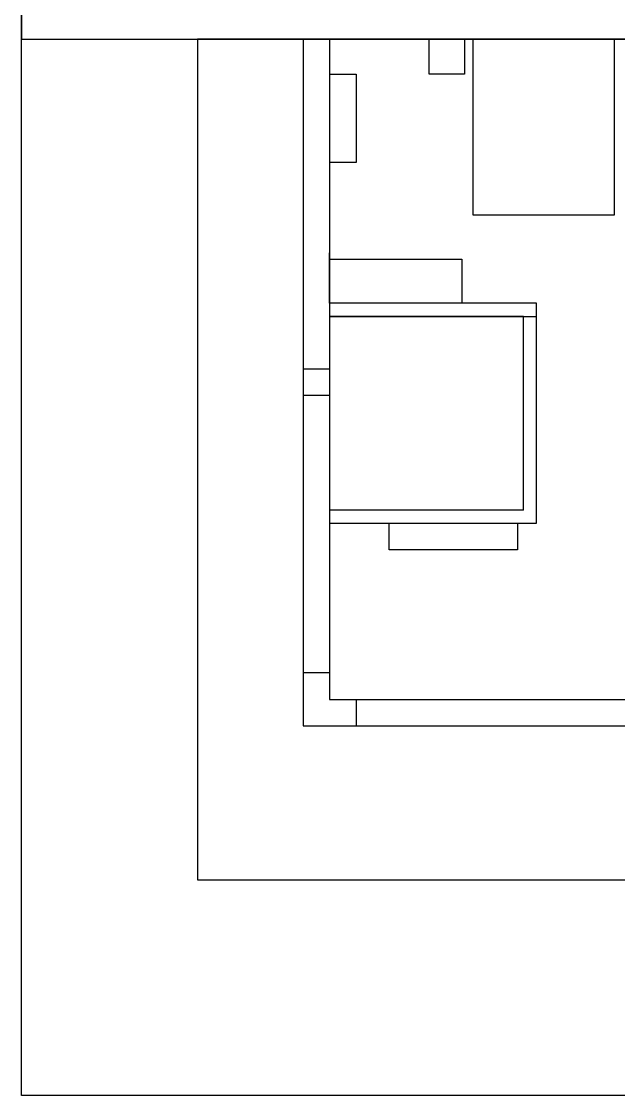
# Model space of a CAD drawing. Header units: millimetres. Extents: x 2004 to 9033, y -135 to 5682.
# Drawn here: x 2087 to 2765, y 3682 to 4902 of the extents above; entities that cross this region are included whole.
import ezdxf

# ---------------------------------------------------------------- set-up
doc = ezdxf.new("R2010")
doc.units = ezdxf.units.MM

msp = doc.modelspace()

# ---------------------------------------------------------------- linework, layer by layer
for p, q in [((2087.3, 3682.3), (2087.3, 5682.3)), ((2087.3, 5682.3), (2087.3, 4882.3)), ((2087.3, 4882.3), (2087.3, 4942.3)), ((2087.3, 4882.3), (4087.3, 4882.3)), ((2437.3, 4882.3), (2287.3, 4882.3)), ((2287.3, 4882.3), (2287.3, 3927.3)), ((2937.3, 4882.3), (2437.3, 4882.3)), ((2437.3, 4882.3), (2437.3, 4232.3)), ((2437.3, 4882.3), (2437.3, 4132.3)), ((3087.3, 4882.3), (2587.3, 4882.3)), ((2437.3, 4582.3), (2437.3, 4639.4)), ((2672.3, 4582.3), (2437.3, 4582.3)), ((2672.3, 4567.3), (2672.3, 4582.3)), ((2437.3, 4507.3), (2407.3, 4507.3)), ((2437.3, 4477.3), (2407.3, 4477.3)), ((2657.3, 4347.3), (2437.3, 4347.3)), ((2437.3, 4232.3), (2437.3, 4132.3)), ((2437.3, 4162.3), (2407.3, 4162.3)), ((2437.3, 4132.3), (3087.3, 4132.3)), ((2467.3, 4132.3), (2467.3, 4102.3)), ((2287.3, 3927.3), (3887.3, 3927.3)), ((4087.3, 3682.3), (2087.3, 3682.3))]:
    msp.add_line(p, q)
for points in [[(2407.3, 4882.3), (2407.3, 4102.3), (3767.3, 4102.3), (3767.3, 4882.3)], [(2550.3, 4882.3), (2590.3, 4882.3), (2590.3, 4842.3), (2550.3, 4842.3), (2550.3, 4882.3)], [(2600.3, 4882.3), (2760.3, 4882.3), (2760.3, 4682.3), (2600.3, 4682.3), (2600.3, 4882.3)], [(2437.3, 4842.3), (2467.3, 4842.3), (2467.3, 4762.3), (2467.3, 4742.3), (2437.3, 4742.3)], [(2437.3, 4632.3), (2587.3, 4632.3), (2587.3, 4582.3)], [(2437.3, 4567.3), (2672.3, 4567.3), (2672.3, 4567.3)], [(2657.3, 4347.3), (2657.3, 4567.3), (2437.3, 4567.3)], [(2437.3, 4332.3), (2672.3, 4332.3), (2672.3, 4567.3)], [(2504.8, 4332.3), (2604.8, 4332.3), (2650.6, 4332.3), (2650.6, 4302.3), (2504.8, 4302.3), (2504.8, 4332.3)]]:
    msp.add_lwpolyline(points)

doc.saveas('drawing.dxf')
